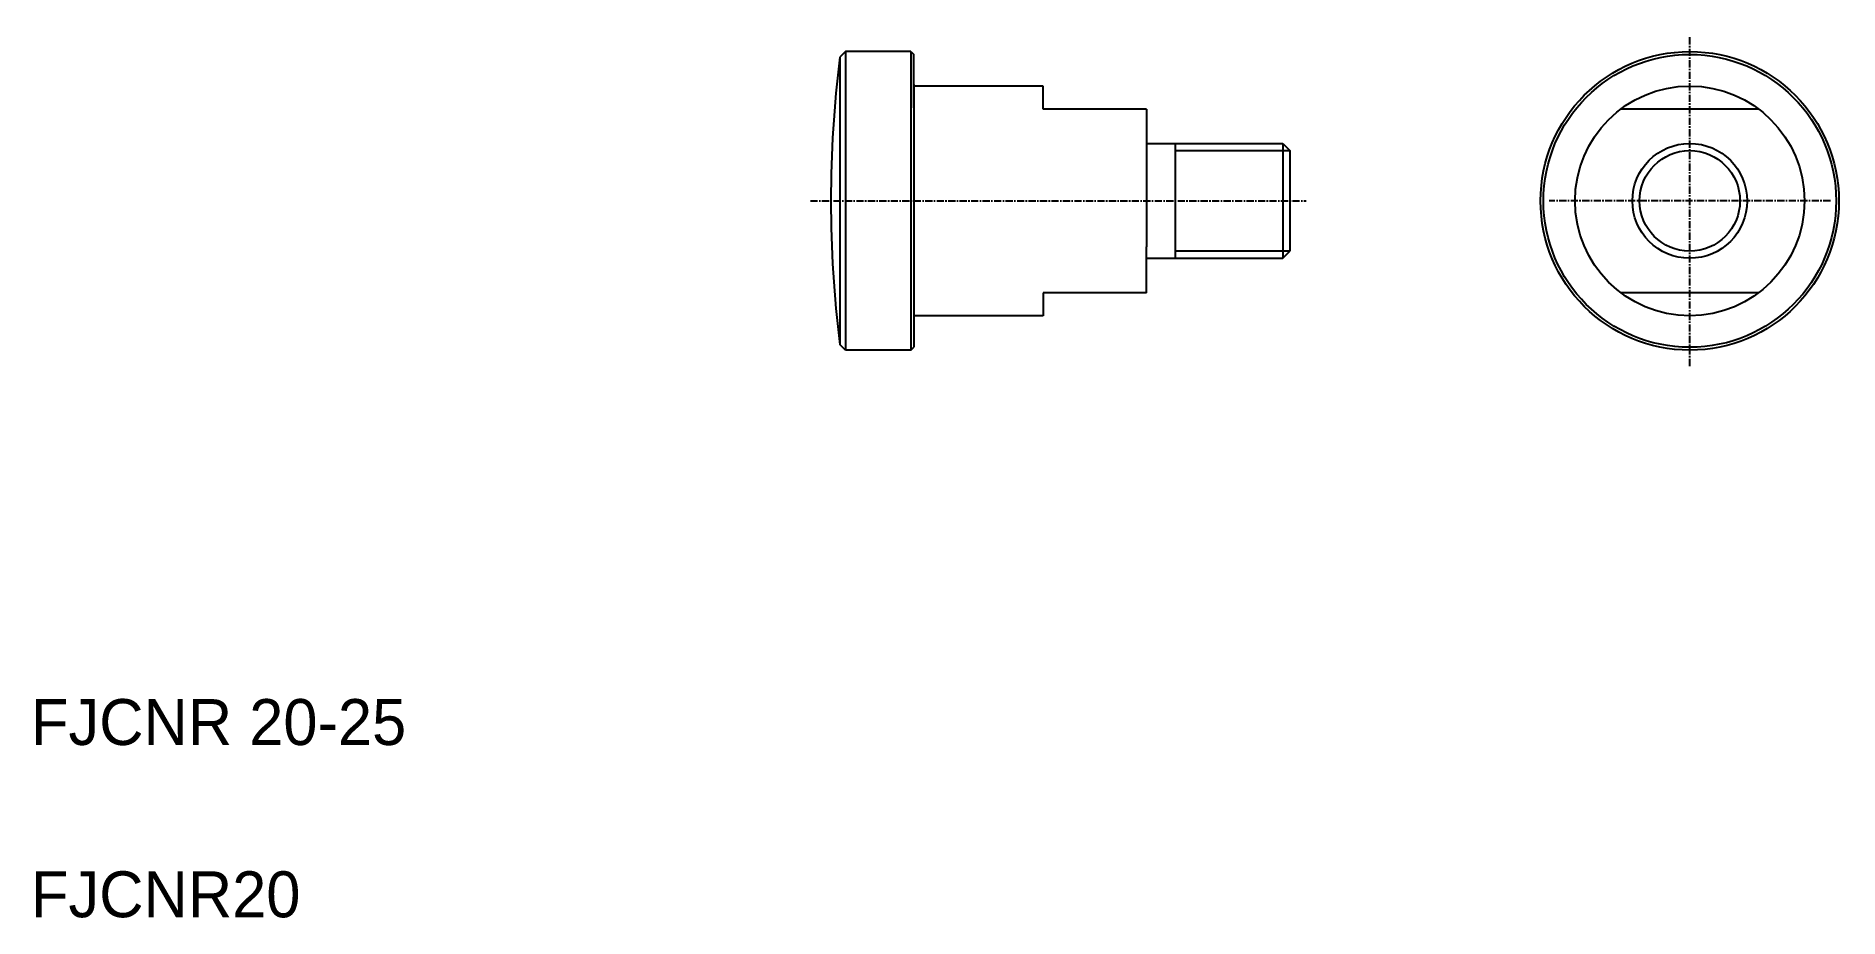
# Model space of a CAD drawing. Extents: x 88 to 402, y 128 to 281.
import ezdxf

# ---------------------------------------------------------------- set-up
doc = ezdxf.new("R2010")
doc.units = 0
doc.linetypes.add('CENTER', pattern=[2, 1.25, -0.25, 0.25, -0.25])
doc.layers.get('0').update_dxf_attribs({"linetype": 'CONTINUOUS'})
doc.layers.add('CENTER', color=1, linetype='CENTER')

msp = doc.modelspace()

# ---------------------------------------------------------------- linework, layer by layer
at = {"color": 7, "linetype": 'CONTINUOUS'}
for p, q in [((229.19, 278.78), (228.19, 277.78)), ((228.19, 277.78), (228.19, 227.78)), ((229.19, 278.78), (229.19, 226.78)), ((240.56, 278.78), (229.19, 278.78)), ((240.56, 278.78), (240.56, 226.78)), ((240.56, 278.78), (241.06, 278.28)), ((241.06, 268.98), (241.06, 278.28)), ((241.06, 272.98), (241.06, 232.58)), ((263.62, 272.78), (241.26, 272.78)), ((263.62, 268.78), (263.62, 272.78)), ((281.62, 268.78), (263.62, 268.78)), ((281.62, 268.78), (281.62, 260.78)), ((388.31, 268.78), (364.31, 268.78)), ((281.62, 262.78), (305.38, 262.78)), ((281.62, 262.78), (281.62, 244.78)), ((286.62, 262.78), (286.62, 242.78)), ((305.38, 262.78), (305.38, 242.78)), ((305.38, 262.78), (306.63, 261.53)), ((306.63, 261.53), (306.63, 244.03)), ((281.62, 236.78), (281.62, 244.78)), ((281.62, 242.78), (305.38, 242.78)), ((305.38, 242.78), (306.63, 244.03)), ((263.62, 236.78), (263.62, 232.78)), ((281.62, 236.78), (263.62, 236.78)), ((388.31, 236.78), (364.31, 236.78)), ((241.06, 232.58), (241.06, 227.28)), ((263.62, 232.78), (241.26, 232.78)), ((229.19, 226.78), (228.19, 227.78)), ((240.56, 226.78), (229.19, 226.78)), ((240.56, 226.78), (241.06, 227.28))]:
    msp.add_line(p, q, dxfattribs=at)
at = {"color": 3, "linetype": 'CONTINUOUS'}
for p, q in [((306.62, 261.52), (286.62, 261.52)), ((306.62, 244.02), (286.62, 244.02))]:
    msp.add_line(p, q, dxfattribs=at)
at = {"color": 7, "linetype": 'CONTINUOUS'}
for radius in [26, 25.5, 20, 10]:
    msp.add_circle((376.31, 252.78), radius, dxfattribs=at)
at = {"color": 3, "linetype": 'CONTINUOUS'}
msp.add_circle((376.31, 252.78), 8.75, dxfattribs=at)
at = {"color": 7, "linetype": 'CONTINUOUS'}
for centre, radius, start, end in [((426.62, 252.78), 200, 172.8192, 187.1808), ((241.26, 272.98), 0.2, 180, 270), ((241.26, 232.58), 0.2, 90, 180)]:
    msp.add_arc(centre, radius, start, end, dxfattribs=at)
at = {"layer": 'CENTER', "color": 1, "linetype": 'CENTER'}
for p, q in [((376.31, 224.02), (376.31, 281.48)), ((223.06, 252.78), (309.46, 252.78)), ((400.81, 252.78), (351.81, 252.78))]:
    msp.add_line(p, q, dxfattribs=at)

# ---------------------------------------------------------------- texts
at = {"color": 7, "linetype": 'CONTINUOUS'}
for s, p in [('FJCNR 20-25', (87.21, 158.01)), ('FJCNR20', (87.21, 128.01))]:
    msp.add_text(s, height=8, dxfattribs=at).set_placement(p)

doc.saveas('drawing.dxf')
